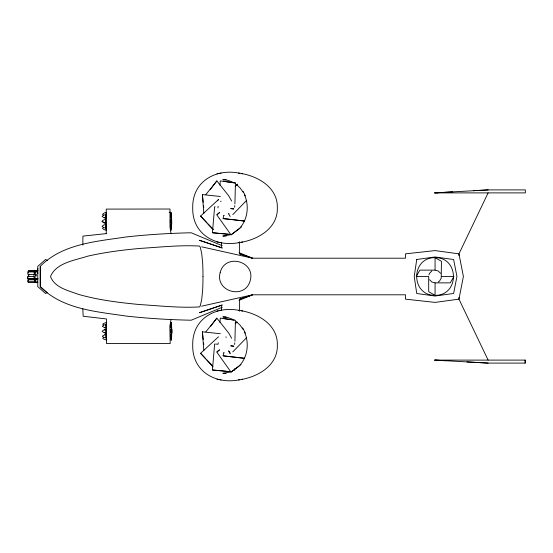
<?xml version="1.0" encoding="UTF-8"?>
<svg xmlns="http://www.w3.org/2000/svg" width="553" height="553" viewBox="0 0 553 553"><rect width="100%" height="100%" fill="white"/><g stroke="black" fill="none" stroke-linecap="round" stroke-linejoin="round"><path stroke-width="0.83" d="M106.259 227.877C107.434 231.251 104.026 230.145 102.533 228.348L103.328 227.58M33.954 276.493L33.975 274.869M34.01 277.392L34.01 278.028M35.938 280.136L35.821 278.588L35.703 280.136M223.329 181.246L235.44 183.015L234.914 203.939M235.44 320.256L234.914 341.18M105.63 220.861C106.584 218.11 102.658 220.267 101.904 221.324C102.63 222.375 106.632 224.566 105.63 221.794M105.83 215.456L105.886 217.93M105.837 330.784L105.913 329.685M106.038 325.378L106.058 327.57M28.41 272.346L28.341 271.164L37.818 271.164M217.979 207.88L218.013 207.078A8.136 7.044 90 0 1 218.117 206.29M82.819 308.788L83.157 316.24L106.459 318.95L106.459 343.475L170.2 343.551L169.819 326.298L170.912 320.09M105.844 214.923L105.713 225.859L106.411 230.387M106.045 324.846L106.045 337.655M106.058 334.931L106.038 337.123M34.231 278.325L34.127 278.94L34.023 278.325M34.562 281.65L34.459 282.265L28.099 282.265L27.982 281.353L28.099 279.804L34.459 279.804L34.542 280.164M35.15 278.325C34.908 280.219 34.784 275.622 35.129 276.846M231.071 234.534L212.421 232.744L214.633 206.822L215.138 206.822M219.928 185.131L220.288 180.9L235.44 183.015M231.071 371.775L212.421 369.985L214.633 344.063L215.138 344.063M219.928 322.378L220.288 318.141L234.596 320.139L223.329 318.487M234.631 207.271L234.776 205.605M234.631 344.512L234.776 342.846M234.61 370.406L234.755 368.713M105.858 215.082L106.411 212.269M105.886 224.725L105.83 227.2M106.058 325.005L106.411 322.503M28.493 278.753L28.466 280.689M35.247 274.039L35.164 274.399L35.164 271.938L37.687 271.938M440.582 273.313L438.252 270.977L435.066 270.127L435.066 257.636C459.557 257.387 459.557 295.613 435.066 295.364C410.575 295.613 410.575 257.387 435.066 257.636L441.439 261.313L441.218 278.145L439.573 281.007L438.252 282.016M105.886 214.792L103.833 215.027L102.091 216.361L103.833 217.702L105.969 218.172M106.093 324.715L104.04 324.95L102.298 326.284L105.084 327.977M170.338 219.513L170.338 223.136M171.167 329.436L171.167 333.065M171.796 329.436L171.796 333.065M28.694 276.037L28.694 274.516M34.265 271.067L34.576 270.223M428.907 274.848L429.543 273.313L431.879 270.977M488.119 192.893L458.955 253.855L458.955 255.527M170.518 214.55L170.518 218.172M171.409 214.55L171.409 218.172M170.967 219.513L170.967 223.136M171.589 219.513L171.589 223.136M170.518 224.477L170.518 228.106M171.409 224.477L171.409 228.106M170.967 226.536L170.967 230.159M170.967 230.387L171.748 223.675L171.534 214.923L170.967 212.269L169.239 212.269M171.167 322.42L171.167 326.042M170.725 324.473L170.725 328.095M171.617 324.473L171.617 328.095M170.545 329.436L170.545 333.065M170.725 334.406L170.725 338.028M171.617 334.406L171.617 338.028M171.167 336.459L171.167 340.081M171.167 340.309L171.976 331.247L171.167 322.192M28.673 274.046L28.673 276.507M34.334 272.297L34.245 271.938L34.217 274.357M38.136 270.721L35.613 270.721L35.496 272.27M34.459 279.804L34.459 282.265M35.039 278.94L37.563 278.94M37.894 279.804C34.217 277.523 34.217 284.553 37.894 282.265M35.371 282.265L35.371 279.804M210.237 189.658L216.845 180.9L228.735 195.859L231.659 201.036M210.748 326.222L216.845 318.141L228.735 333.1L231.659 338.277M240.106 227.815C247.841 218.808 249.313 205.281 244.371 194.587M240.106 365.056C247.841 356.056 249.313 342.521 244.371 331.828M205.84 194.587L216.845 180.9M205.84 331.828L216.845 318.141M217.447 200.753L218.511 199.536L200.566 216.064L213.029 229.654M246.714 200.31L232.799 214.626M246.714 337.551L232.799 351.867M103.535 337.51L102.74 338.27L103.535 339.037L106.618 340.081M235.225 186.485L237.666 184.17M213.029 366.895L200.566 353.305L218.511 336.784M235.225 323.726L237.057 321.991M222.285 307.261L191.207 320.215C169.446 319.772 147.699 318.452 126.063 316.053C96.353 311.581 62.482 309.341 40.224 286.613L40.224 266.373C62.482 243.714 96.312 241.481 125.987 236.988C147.644 234.576 169.412 233.242 191.193 232.778L222.285 245.732M217.211 214.723L219.534 212.559L216.707 214.723L231.016 234.859L239.795 228.389M217.211 351.964L219.534 349.8L216.707 351.964L231.016 372.1L239.117 366.127M231.016 234.859L241.62 226.744M231.016 372.1L240.956 364.496M47.288 292.551L45.574 293.512L37.77 286.613L37.77 266.373L45.567 259.475L47.282 260.435M37.957 268.675L37.321 271.032L37.957 273.382M239.027 300.376L252.576 294.797L405.494 294.797L405.494 299.145L435.066 302.401L458.955 299.145L463.393 276.5L458.955 253.855L435.066 250.592L405.494 253.855L405.494 258.203L252.576 258.203L201.617 246.811M104.482 329.913L105.526 329.56M105.105 329.913L106.148 329.56M105.084 334.524L102.298 336.217L104.04 337.551L106.093 337.786M104.925 334.876L105.969 334.524M201.617 306.182L252.576 294.797L239.601 299.201L239.601 311.215M222.327 304.986L199.433 312.708L221.926 305.138M239.497 299.201L252.576 294.797M239.732 173.269C216.112 168.195 192.078 181.294 192.721 207.88C192.078 234.465 216.112 247.557 239.732 242.484M229.924 234.859L222.838 236.076L226.212 236.076M239.732 310.516C216.112 305.443 192.078 318.535 192.721 345.12C192.078 371.706 216.112 384.805 239.732 379.731M229.924 372.1L222.838 373.316L226.212 373.316M238.481 242.698C256.654 240.444 278.021 228.831 277.329 207.88C278.021 186.928 256.654 175.308 238.481 173.061M238.481 379.939C256.654 377.692 278.021 366.072 277.329 345.12C278.021 324.169 256.654 312.556 238.481 310.302M216.963 173.773L218.193 173.559M219.887 173.269L221.131 173.061M241.426 242.193L242.656 241.986M216.963 311.014L218.193 310.807M219.887 310.51L221.131 310.302M241.426 379.434L242.656 379.227M105.969 224.477L103.833 224.953L102.091 226.295L103.833 227.629L105.969 228.106M106.618 322.42L103.535 323.464L102.74 324.231L103.535 324.991M105.989 329.436L103.853 329.913L102.111 331.247L103.853 332.588L105.989 333.065M106.252 233.629L82.915 236.103L82.839 245.062M437.043 192.755L452.548 191.877M488.009 189.9L525.35 189.9L525.35 192.893L434.658 192.893L437.561 192.727M473.555 190.709L488.119 189.9L434.658 192.893M226.212 179.684L222.838 179.684L227.601 180.23L232.184 181.833M169.259 212.497L170.967 212.497L170.967 216.119M230.366 216.216L229.861 216.216L228.534 213.589L229.06 213.907M435.066 270.127L419.879 270.127L416.202 276.5L428.693 276.5L428.693 291.68L435.066 295.364L435.066 282.873L431.879 282.016L429.543 279.687M34.701 270.721L28.341 270.721L28.224 272.27M34.245 271.938L27.892 271.938L27.768 273.168L27.892 274.399L34.245 274.399M34.127 276.479L27.774 276.479L27.65 277.71L27.774 278.94L34.127 278.94M441.439 276.5L453.923 276.5L450.246 282.873L435.066 282.873M38.109 278.498L27.774 278.498L27.774 276.922M37.576 281.823L28.099 281.823L28.099 280.247M226.212 316.924L222.838 316.924L227.601 317.47L232.184 319.074M445.891 360.743L434.658 360.107L525.35 360.107L525.35 363.093L488.119 363.093L466.926 361.918M434.658 360.107L488.119 363.093M212.421 232.744L230.594 234.437M212.421 369.985L230.594 371.678M223.516 218.615L229.246 219.188M215.891 344.063L217.35 344.208M223.516 355.856L244.606 358.309L223.018 355.856L223.847 352.468L224.11 352.876M203.815 213.486L202.398 194.587L220.336 196.488M203.815 350.726L202.398 331.828L220.336 333.729M244.633 221.076L223.018 218.615L223.847 215.228L224.11 215.635M230.062 219.271L244.606 221.062M241.426 173.566L242.656 173.773M216.963 241.986L218.193 242.193M219.887 242.491L221.131 242.698M241.426 310.807L242.656 311.014M216.963 379.227L218.193 379.441M219.887 379.731L221.131 379.939M221.926 247.855L199.433 240.292L222.327 248.007M239.497 253.792L252.576 258.203L239.027 252.624M252.576 258.203L239.601 253.799L239.601 241.785M104.717 217.702L105.761 218.055M104.904 222.665L105.948 223.018M104.275 222.665L105.319 223.018M104.925 327.625L105.969 327.977M105.105 332.588L106.148 332.941M104.482 332.588L105.526 332.941M229.06 351.148L228.534 350.83L229.861 353.464L230.366 353.464L229.384 351.729M236.407 184.439L240.106 187.944L243.14 192.216M236.407 321.68L240.106 325.185L243.14 329.457M46.652 292.226L40.3 286.613L40.3 266.373M103.328 215.069L102.533 214.308C104.026 212.504 107.434 211.405 106.259 214.778M102.533 221.324L103.328 222.092M200.566 216.064L206.953 222.735M208.115 223.951L213.347 229.412M200.566 353.305L205.792 358.766M206.953 359.982L212.186 365.436M35.613 270.721L35.717 271.336M35.164 271.938L35.247 272.297M243.092 191.352L245.387 195.9M242.712 327.839L245.387 333.148M488.119 360.107L458.955 299.145L458.955 297.466M106.411 339.998L106.058 337.496M170.995 233.352L169.992 227.138L169.992 209.02L106.252 209.103L106.252 233.725M105.913 332.816L105.837 331.717M202.398 194.587L203.221 202.287M203.58 205.709L203.767 207.416M202.398 331.828L203.221 339.528M203.58 342.95L203.767 344.664M525.067 360.107L525.067 363.093M221.573 242.608L221.573 247.737M221.573 305.263L221.573 310.385M220.557 201.589A8.136 7.044 -90 0 1 221.11 201.112M225.714 337.026A8.136 7.044 -90 0 1 226.398 337.143M218.013 344.325A8.136 7.044 90 0 1 218.283 342.756M202.992 276.5L202.965 280.571A23.074 1.991 90 0 1 202.612 290.629L201.686 299.657L200.331 305.477A85.127 7.341 -90 0 1 199.668 306.901C180.299 308.083 159.665 305.809 139.964 304.572C119.241 302.622 98.455 300.051 78.381 294.355C68.344 290.525 54.609 287.774 50.51 276.5C56.24 262.64 75.18 260.297 87.837 256.143C105.181 252.175 122.87 249.977 140.566 248.373C160.059 247.191 180.513 244.903 199.668 246.092A85.127 7.341 -90 0 1 200.331 247.516L201.686 253.336L202.612 262.364A23.074 1.991 90 0 1 202.965 272.422L202.992 276.5M35.827 274.959C35.924 279.203 36.235 272.159 35.827 274.959M220.184 272.47C214.758 291.929 245.214 300.092 250.246 280.523C255.673 261.064 225.216 252.901 220.184 272.47M416.741 259.481L414.218 276.5L416.741 293.512L435.066 296.014L453.612 293.484L456.944 276.5L453.612 259.516L435.066 256.979L416.741 259.481M233.732 208.937L230.836 208.605L233.732 208.937M233.732 346.178L230.836 345.846L233.732 346.178"/></g></svg>
